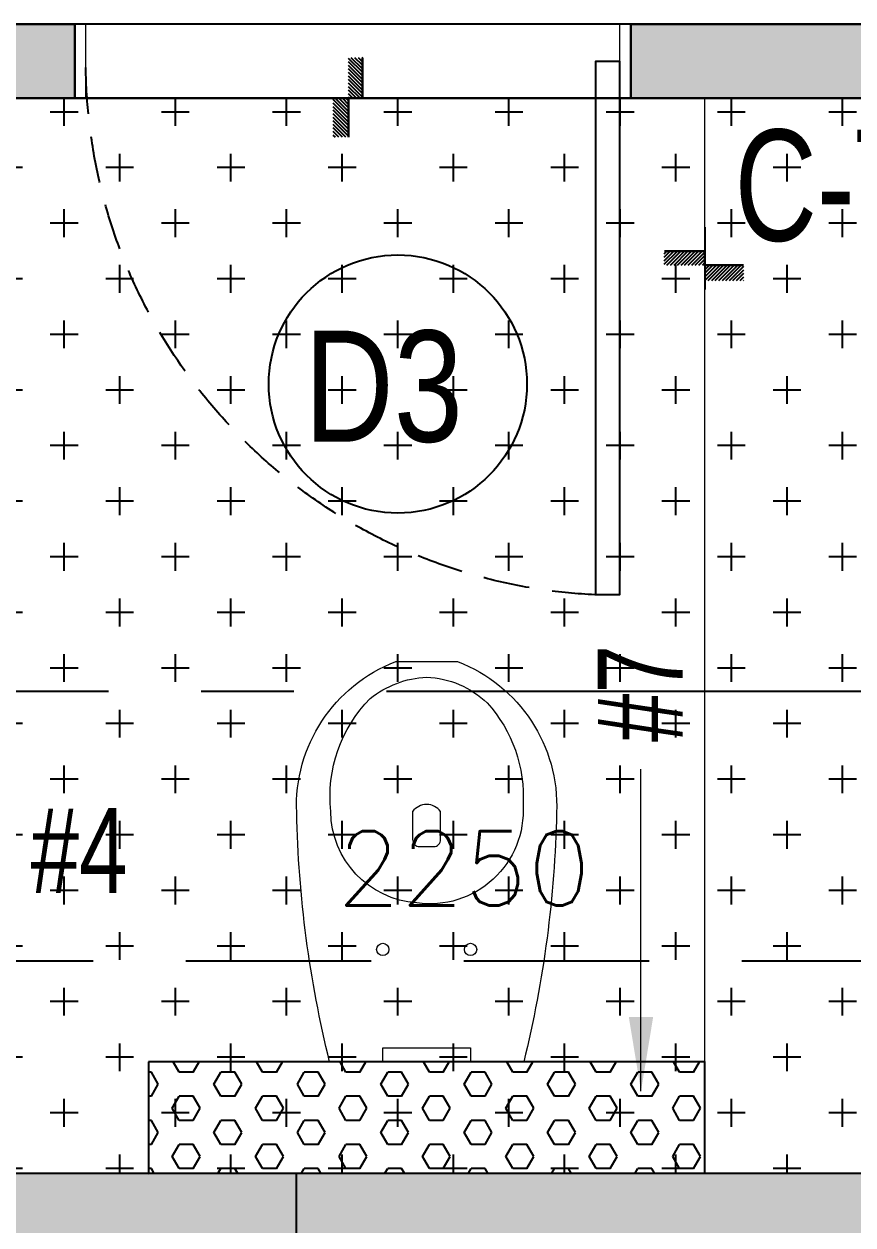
# Model space of a CAD drawing. Header units: millimetres. Extents: x 1124992 to 1258557, y -5767803 to -5695799.
# Drawn here: x 1210384 to 1211503, y -5707920 to -5706300 of the extents above; entities that cross this region are included whole.
import ezdxf
from ezdxf.enums import TextEntityAlignment as Align

# ---------------------------------------------------------------- set-up
doc = ezdxf.new("R2010")
doc.units = ezdxf.units.MM
doc.header["$LTSCALE"] = 1000
doc.header["$MEASUREMENT"] = 0
for name, pattern in [('$1$AUDIT_D_120904163729-0', [0]), ('$36$HIDDEN', [0.375, 0.25, -0.125]), ('2BHK-A - BACK$0$( Hidden )', [0.375, 0.25, -0.125]), ('2BHK-A - BACK$0$AUDIT_D_120904163729-0', [0]), ('AUDIT_D_120904163729-0', [0]), ('T8(T9 IS SIMILAR) - DIMENSION & TEXTING$0$HIDDEN', [0.375, 0.25, -0.125]), ('T8_REFUGE COLUMNS$0$CENTER2', [1.125, 0.75, -0.125, 0.125, -0.125])]:
    doc.linetypes.add(name, pattern=pattern)
doc.layers.get('0').update_dxf_attribs({"linetype": 'AUDIT_D_120904163729-0'})
for name, color, linetype in [('$0$A-HATCH -160', 251, '$1$AUDIT_D_120904163729-0'), ('$21$A-DIMENSIONS', 2, '$36$HIDDEN'), ('2BHK-A - BACK$0$A-HATCH -160', 251, '2BHK-A - BACK$0$AUDIT_D_120904163729-0'), ('2BHK-A - BACK$0$a-tile drop', 3, 'Continuous'), ('2BHK-A - BACK$0$A-TOI SUNK 50MM', 8, 'Continuous'), ('2BHK-A - BACK$0$APT PLANS-typ$0$TILEDROP', 3, 'Continuous'), ('2BHK-A - BACK$0$LEDGE WALL', 5, 'Continuous'), ('T8(T9 IS SIMILAR) - DIMENSION & TEXTING$0$A-DIMENSIONS', 2, 'T8(T9 IS SIMILAR) - DIMENSION & TEXTING$0$HIDDEN'), ('T8(T9 IS SIMILAR) - DIMENSION & TEXTING$1$a-window-no', 125, 'Continuous'), ('T8_REFUGE COLUMNS$0$A-CENTERLINE', 193, 'T8_REFUGE COLUMNS$0$CENTER2'), ('T8_REFUGE COLUMNS$0$A-RCC COLS', 3, 'Continuous'), ('T8_TYPICAL COLUMNS$0$A-RCC COLS', 3, 'Continuous')]:
    doc.layers.add(name, color=color, linetype=linetype)
for name, color, linetype, lineweight in [('2BHK-A - BACK$0$a-TOI-fixtures', 251, 'Continuous', 0), ('2BHK-A - BACK$0$A-WALL- 160', 6, 'Continuous', 30), ('T8(T9 IS SIMILAR) - DIMENSION & TEXTING$0$a-Text', 4, 'Continuous', 0), ('T8(T9 IS SIMILAR) - DIMENSION & TEXTING$0$R0-18-10-2014-T1-1st Podium Floor Plan$0$Text', 2, 'Continuous', 0), ('T8(T9 IS SIMILAR)$0$D&W', 8, 'Continuous', 25)]:
    doc.layers.add(name, color=color, linetype=linetype, lineweight=lineweight)
doc.layers.add('T8_REFUGE COLUMNS$1$COL-HATCH', color=7, linetype='Continuous', lineweight=25, true_color=0xa3a3a3)
doc.layers.add('T8_TYPICAL COLUMNS$1$$0$COL-HATCH', color=7, linetype='Continuous', lineweight=25, true_color=0xa3a3a3)
doc.styles.add('T8(T9 IS SIMILAR) - DIMENSION & TEXTING$0$ARIAL ARROW', font='swisscl.ttf')
doc.styles.add('T8(T9 IS SIMILAR) - DIMENSION & TEXTING$0$Romans 1', font='romans.shx', dxfattribs={"height": 100})
doc.styles.add('T8(T9 IS SIMILAR) - DIMENSION & TEXTING$0$Tahoma', font='tahoma.ttf')
doc.styles.add('T8(T9 IS SIMILAR) - DIMENSION & TEXTING$1$LODHA STANDERD', font='sanss___.ttf')
doc.dimstyles.new('T8(T9 IS SIMILAR) - DIMENSION & TEXTING$0$ALPINE S', dxfattribs={"dimscale": 0, "dimtxt": 100, "dimasz": 75, "dimexe": 0, "dimexo": 0, "dimgap": 75, "dimtad": 1, "dimdec": 0, "dimzin": 0, "dimdsep": 46, "dimtxsty": 'T8(T9 IS SIMILAR) - DIMENSION & TEXTING$0$Romans 1', "dimblk": 'T8(T9 IS SIMILAR) - DIMENSION & TEXTING$0$_ArchTick', "dimcen": 0.09, "dimclrd": 256, "dimclre": 256, "dimclrt": 7, "dimadec": 0, "dimazin": 0, "dimtfac": 1, "dimtdec": 0, "dimtofl": 0, "dimtmove": 1, "dimatfit": 0, "dimldrblk": 'T8(T9 IS SIMILAR) - DIMENSION & TEXTING$0$_Open90', "dimfxl": 1, "dimtolj": 1, "dimtzin": 0, "dimarcsym": 0})
doc.dimstyles.new('T8(T9 IS SIMILAR) - DIMENSION & TEXTING$0$SAMATA STD', dxfattribs={"dimtxt": 100, "dimasz": 50, "dimexe": 50, "dimexo": 50, "dimgap": 10, "dimtad": 0, "dimdec": 0, "dimrnd": 5, "dimzin": 0, "dimdsep": 46, "dimtxsty": 'T8(T9 IS SIMILAR) - DIMENSION & TEXTING$0$Tahoma', "dimblk": 'T8(T9 IS SIMILAR) - DIMENSION & TEXTING$0$_Origin2', "dimcen": -50, "dimdle": 50, "dimclrd": 7, "dimclre": 7, "dimclrt": 7, "dimadec": 0, "dimazin": 0, "dimtfac": 1, "dimtdec": 0, "dimtmove": 1, "dimatfit": 3, "dimfxl": 150, "dimtfill": 1, "dimtolj": 1, "dimtzin": 0, "dimlwd": -1, "dimlwe": -1, "dimarcsym": 0})

# ---------------------------------------------------------------- blocks, each defined once
blk = doc.blocks.new('T8(T9 IS SIMILAR) - DIMENSION & TEXTING$1$WINDOW TAG')
at = {"layer": 'T8(T9 IS SIMILAR) - DIMENSION & TEXTING$1$a-window-no'}
blk.add_circle((0, 0), 174.1, dxfattribs=at)
at = {"layer": 'T8(T9 IS SIMILAR) - DIMENSION & TEXTING$1$a-window-no', "style": 'T8(T9 IS SIMILAR) - DIMENSION & TEXTING$1$LODHA STANDERD'}
blk.add_attdef('WINDOW', text='', height=150, dxfattribs=at).set_placement((11.3, 2.8), align=Align.MIDDLE_CENTER)
blk = doc.blocks.new('T8(T9 IS SIMILAR) - DIMENSION & TEXTING$0$_ArchTick')
at = {"color": 0, "linetype": 'ByBlock', "const_width": 0.15}
blk.add_lwpolyline([(-0.5, -0.5), (0.5, 0.5)], dxfattribs=at)
blk = doc.blocks.new('*D435')
at = {"layer": 'T8(T9 IS SIMILAR) - DIMENSION & TEXTING$0$A-DIMENSIONS', "linetype": 'T8(T9 IS SIMILAR) - DIMENSION & TEXTING$0$HIDDEN', "lineweight": -2, "transparency": 16777216}
for p, q in [((1209852.8, -5707157.6), (1209852.8, -5707563.6)), ((1212102.6, -5707157.6), (1212102.6, -5707563.6))]:
    blk.add_line(p, q, dxfattribs=at)
at = {"layer": 'T8(T9 IS SIMILAR) - DIMENSION & TEXTING$0$A-DIMENSIONS', "lineweight": -2, "transparency": 16777216}
blk.add_line((1209852.8, -5707563.6), (1212102.6, -5707563.6), dxfattribs=at)
at = {"layer": 'T8(T9 IS SIMILAR) - DIMENSION & TEXTING$0$A-DIMENSIONS', "linetype": 'ByBlock', "lineweight": -2, "transparency": 16777216, "xscale": 75, "yscale": 75, "zscale": 75, "rotation": 180}
blk.add_blockref('T8(T9 IS SIMILAR) - DIMENSION & TEXTING$0$_ArchTick', (1209852.8, -5707563.6), dxfattribs=at)
at = {"layer": 'T8(T9 IS SIMILAR) - DIMENSION & TEXTING$0$A-DIMENSIONS', "linetype": 'ByBlock', "lineweight": -2, "transparency": 16777216, "xscale": 75, "yscale": 75, "zscale": 75}
blk.add_blockref('T8(T9 IS SIMILAR) - DIMENSION & TEXTING$0$_ArchTick', (1212102.6, -5707563.6), dxfattribs=at)
at = {"layer": 'T8(T9 IS SIMILAR) - DIMENSION & TEXTING$0$A-DIMENSIONS', "color": 7, "linetype": 'ByBlock', "transparency": 16777216, "insert": (1210977.7, -5707438.6), "char_height": 100, "attachment_point": 5, "style": 'T8(T9 IS SIMILAR) - DIMENSION & TEXTING$0$Romans 1'}
blk.add_mtext('\\A1;2250', dxfattribs=at)
blk = doc.blocks.new('T8(T9 IS SIMILAR) - DIMENSION & TEXTING$0$_Open90')
at = {"color": 0, "linetype": 'ByBlock', "lineweight": -2}
for p, q in [((-0.5, 0.5), (0, 0)), ((0, 0), (-1, 0)), ((0, 0), (-0.5, -0.5))]:
    blk.add_line(p, q, dxfattribs=at)
blk = doc.blocks.new('T8(T9 IS SIMILAR) - DIMENSION & TEXTING$0$_Origin2')
at = {"color": 0, "linetype": 'ByBlock', "lineweight": -2}
blk.add_line((-0.5, 0), (-1, 0), dxfattribs=at)
for radius in [0.5, 0.25]:
    blk.add_circle((0, 0), radius, dxfattribs=at)
blk = doc.blocks.new('T8_REFUGE COLUMNS')
at = {"layer": 'T8_REFUGE COLUMNS$1$COL-HATCH', "linetype": 'ByBlock'}
h = blk.add_hatch(color=256, dxfattribs=at)
h.dxf.hatch_style = 1
h.paths.add_polyline_path([(1212262.1, -5708099.9), (1210752.1, -5708099.9), (1210752.1, -5707849.9), (1212262.1, -5707849.9)])
at = {"layer": 'T8_REFUGE COLUMNS$0$A-CENTERLINE'}
blk.add_line((1217248.2, -5707199.9), (1182156.9, -5707199.9), dxfattribs=at)
at = {"layer": 'T8_REFUGE COLUMNS$0$A-RCC COLS', "linetype": 'ByBlock'}
blk.add_lwpolyline([(1212262.1, -5708099.9), (1210752.1, -5708099.9), (1210752.1, -5707849.9), (1212262.1, -5707849.9)], close=True, dxfattribs=at)
blk = doc.blocks.new('T8_TYPICAL COLUMNS')
at = {"layer": 'T8_TYPICAL COLUMNS$1$$0$COL-HATCH', "linetype": 'ByBlock'}
h = blk.add_hatch(color=256, dxfattribs=at)
h.dxf.hatch_style = 1
h.paths.add_polyline_path([(1200282.2, -5707850.3), (1202692.3, -5707850.3), (1202692.3, -5708100.3), (1200282.2, -5708100.3)])
h.paths.add_polyline_path([(1209852.3, -5708100.3), (1212262.3, -5708100.3), (1212262.3, -5707850.3), (1209852.3, -5707850.3)])
at = {"layer": 'T8_TYPICAL COLUMNS$0$A-RCC COLS', "linetype": 'ByBlock'}
blk.add_lwpolyline([(1209852.3, -5708100.3), (1212262.3, -5708100.3), (1212262.3, -5707850.3), (1209852.3, -5707850.3)], close=True, dxfattribs=at)
blk.add_blockref('T8_REFUGE COLUMNS', (0, 0), dxfattribs=at)
blk = doc.blocks.new('2BHK-A - BACK$0$TILE DROP -x')
at = {"layer": '2BHK-A - BACK$0$APT PLANS-typ$0$TILEDROP'}
h = blk.add_hatch(dxfattribs=at)
h.set_pattern_fill('ACET-2D-ANSI31', color=8, scale=27, angle=90, style=0)
h.set_pattern_definition([(135, (583590.9237, -2384968.1492), (-2.3864853865, -2.3864853865), [])])
h.paths.add_polyline_path([(-58303, -19205.9), (-58303, -19151.2), (-58284.2, -19151.2), (-58284.2, -19205.9)])
edge = h.paths.add_edge_path()
edge.add_line((-58303, -19258.5), (-58323.9, -19258.5))
edge.add_line((-58303, -19205.9), (-58303, -19258.5))
edge.add_line((-58323.7, -19205.9), (-58303, -19205.9))
edge.add_line((-58323.7, -19258.5), (-58323.7, -19205.9))
at = {"layer": '2BHK-A - BACK$0$APT PLANS-typ$0$TILEDROP', "color": 1}
blk.add_line((-58252, -19205.9), (-58336, -19205.9), dxfattribs=at)
at = {"layer": '2BHK-A - BACK$0$APT PLANS-typ$0$TILEDROP', "color": 20, "const_width": 3}
for points in [[(-58284.2, -19205.9), (-58284.2, -19151.2)], [(-58303, -19258.5), (-58303, -19205.9)], [(-58303, -19205.9), (-58284.2, -19205.9)]]:
    blk.add_lwpolyline(points, dxfattribs=at)
blk = doc.blocks.new('2BHK-A - BACK$0$EWC 1-flat-3')
at = {"color": 0, "linetype": 'ByBlock', "ltscale": 1.5}
blk.add_line((130.9, 0), (-130.9, 0), dxfattribs=at)
for points in [[(-130.9, 0, -0.055103), (-175.3, 336.2, -0.321827), (-41.6, 540), (41.6, 540, -0.321827), (175.3, 336.2, -0.055103), (130.9, 0, -27.681239)], [(-13.2, 214.3, -0.391448), (-129.3, 337.7, -0.224585), (-76.1, 489.9, -0.160675), (0, 518.7, -0.183016), (81.6, 484.1, -0.201424), (130, 346.4, -0.474507), (-13.2, 214.3, -2.927417)], [(-9.5, 290.2), (9.5, 290.2, 0.414214), (18.9, 299.7), (18.9, 337.6, 0.5), (-18.9, 337.6), (-18.9, 299.7, 0.414214), (-9.5, 290.2, 0.530498)]]:
    blk.add_lwpolyline(points, format="xyb", dxfattribs=at)
at = {"color": 0, "linetype": 'ByBlock'}
blk.add_lwpolyline([(-59.2, 0), (-59.2, 18.9), (59.2, 18.9), (59.2, 0)], close=True, dxfattribs=at)
at = {"color": 0, "linetype": 'ByBlock', "ltscale": 1.5}
for centre in [(-59.2, 151.6), (59.2, 151.6)]:
    blk.add_circle(centre, 8.31, dxfattribs=at)
blk = doc.blocks.new('2BHK-A - BACK')
at = {"layer": '2BHK-A - BACK$0$A-HATCH -160', "linetype": 'ByBlock'}
h = blk.add_hatch(dxfattribs=at)
h.set_pattern_fill('ZIGZAG', color=256, scale=250)
h.set_pattern_definition([(9e-15, (-0.22, 0.45), (31.25, 31.25), [31.25, -31.25]), (90, (31.03, 0.45), (-31.25, 31.25), [31.25, -31.25])])
h.paths.add_polyline_path([(1196642.1, -5706299.9), (1198342.2, -5706299.9), (1198342.2, -5706399.9), (1196642.1, -5706399.9)])
h.paths.add_polyline_path([(1199382.6, -5705299.9), (1199382.6, -5705199.9), (1201592.2, -5705199.9), (1201592.2, -5705299.9), (1200442.1, -5705299.9), (1200442.1, -5705399.9), (1200342.1, -5705399.9), (1200342.1, -5705299.9)])
h.paths.add_polyline_path([(1200442.1, -5706399.9), (1201341.8, -5706399.9), (1201341.8, -5706299.9), (1200442.1, -5706299.9)])
h.paths.add_polyline_path([(1202091.8, -5706299.9), (1202691.8, -5706299.9), (1202691.8, -5706399.9), (1202091.8, -5706399.9)])
h.paths.add_polyline_path([(1204892.1, -5708749.5), (1204992.1, -5708749.5), (1204992.1, -5707999.9), (1204892.1, -5707999.9)])
h.paths.add_polyline_path([(1204892.1, -5709649.5), (1204992.1, -5709649.5), (1204992.1, -5710549.5), (1204892.1, -5710549.5)])
h.paths.add_polyline_path([(1200142, -5708600.5), (1200257, -5708600.5), (1200257.1, -5708700.5), (1200042, -5708700.5), (1200042, -5708099.9), (1200142, -5708099.9)])
h.paths.add_polyline_path([(1202792.1, -5701189.9), (1203427.1, -5701189.9), (1203427.1, -5701089.9), (1202792.1, -5701089.9)])
h = blk.add_hatch(dxfattribs=at)
h.set_pattern_fill('HEX', color=256, scale=150)
h.paths.add_polyline_path([(1201792.1, -5707850.3), (1201992.1, -5707850.3), (1201992.1, -5707699.6), (1201242.1, -5707699.6), (1201242.1, -5707849.9), (1201792.1, -5707849.9)])
at = {"layer": '2BHK-A - BACK$0$A-TOI SUNK 50MM'}
h = blk.add_hatch(dxfattribs=at)
h.set_pattern_fill('CROSS', color=256, scale=300, style=0)
h.set_pattern_definition([(9e-15, (54492.616, 14881.46), (75, 75), [37.5, -112.5]), (90, (54511.366, 14862.71), (-75, 75), [37.5, -112.5])])
h.paths.add_polyline_path([(1196642.1, -5706399.9), (1199092.2, -5706399.9), (1199092.2, -5707849.9), (1196642.1, -5707849.9)])
h.paths.add_polyline_path([(1202691.8, -5706399.9), (1200442.1, -5706399.9), (1200442.1, -5707850.3), (1202692.3, -5707850.3)])
at = {"elevation": 0.6}
blk.add_lwpolyline([(1201356.8, -5706349.9), (1201356.8, -5707069.9), (1201389, -5707069.9), (1201389, -5706349.9)], close=True, dxfattribs=at)
at = {"color": 0, "linetype": '2BHK-A - BACK$0$( Hidden )', "ltscale": 0.25}
blk.add_arc((1201355.7, -5706349.4, 0.6), 721.1, 272.373, 359.9653, dxfattribs=at)
at = {"layer": '2BHK-A - BACK$0$A-TOI SUNK 50MM'}
for p, q in [((1201341.8, -5706299.9), (1202091.8, -5706299.9)), ((1201341.8, -5706399.9), (1202091.8, -5706399.9))]:
    blk.add_line(p, q, dxfattribs=at)
blk.add_lwpolyline([(1202691.8, -5706399.9), (1200442.1, -5706399.9), (1200442.1, -5707850.3), (1202692.3, -5707850.3)], close=True, dxfattribs=at)
at = {"layer": '2BHK-A - BACK$0$a-TOI-fixtures', "color": 1}
for p, q in [((1201341.8, -5706299.9), (1202091.8, -5706299.9)), ((1201242.1, -5707799.6), (1201242.1, -5706399.9)), ((1201341.8, -5706399.9), (1202091.8, -5706399.9))]:
    blk.add_line(p, q, dxfattribs=at)
at = {"layer": '2BHK-A - BACK$0$a-TOI-fixtures', "color": 1, "elevation": 0.6}
for points in [[(1201341.8, -5706399.9), (1201341.8, -5706299.9), (1201356.8, -5706299.9), (1201356.8, -5706399.9)], [(1202076.8, -5706399.9), (1202076.8, -5706299.9), (1202091.8, -5706299.9), (1202091.8, -5706399.9)]]:
    blk.add_lwpolyline(points, close=True, dxfattribs=at)
at = {"layer": '2BHK-A - BACK$0$A-WALL- 160', "linetype": 'ByBlock'}
for p, q in [((1200282.1, -5706299.9), (1201341.8, -5706299.9)), ((1201341.8, -5706299.9), (1201341.8, -5706399.9)), ((1202091.8, -5706299.9), (1202691.8, -5706299.9)), ((1202091.8, -5706299.9), (1202091.8, -5706399.9)), ((1200442.1, -5706399.9), (1201341.8, -5706399.9)), ((1202091.8, -5706399.9), (1202691.8, -5706399.9))]:
    blk.add_line(p, q, dxfattribs=at)
at = {"layer": '2BHK-A - BACK$0$LEDGE WALL'}
blk.add_lwpolyline([(1201992.1, -5707699.6), (1201992.1, -5707850.3), (1201242.1, -5707849.9), (1201242.1, -5707699.6)], close=True, dxfattribs=at)
at = {"layer": '2BHK-A - BACK$0$a-tile drop'}
for p, xscale, rotation in [((1143419.4, -5687194.3), -1, 0.0003204097976848293), ((1220447.6, -5648321.8), -0.9999999999999998, 270.0003204097974)]:
    blk.add_blockref('2BHK-A - BACK$0$TILE DROP -x', p, dxfattribs=dict(at, xscale=xscale, rotation=rotation))
at = {"layer": '2BHK-A - BACK$0$a-TOI-fixtures', "extrusion": (0, 0, -1), "zscale": -1}
blk.add_blockref('2BHK-A - BACK$0$EWC 1-flat-3', (-1201617.1, -5707699.6), dxfattribs=at)
blk = doc.blocks.new('T8(T9 IS SIMILAR)')
at = {"layer": 'T8(T9 IS SIMILAR)$0$D&W', "linetype": 'ByBlock'}
blk.add_blockref('T8_TYPICAL COLUMNS', (0, 0), dxfattribs=at)
at = {"layer": 'T8(T9 IS SIMILAR)$0$D&W', "linetype": 'ByBlock', "xscale": -1}
blk.add_blockref('2BHK-A - BACK', (2412544.6, 0), dxfattribs=at)
blk = doc.blocks.new('T8(T9 IS SIMILAR) - DIMENSION & TEXTING')
at = {"layer": 'T8(T9 IS SIMILAR) - DIMENSION & TEXTING$1$a-window-no'}
ref = blk.add_blockref('T8(T9 IS SIMILAR) - DIMENSION & TEXTING$1$WINDOW TAG', (1210888.7, -5706785.4), dxfattribs=dict(at, rotation=180))
ref.add_attrib('WINDOW', 'D3', dxfattribs={"height": 150, "style": 'T8(T9 IS SIMILAR) - DIMENSION & TEXTING$1$LODHA STANDERD', "width": 0.8}).set_placement((1210869.3, -5706788.2), align=Align.MIDDLE_CENTER)
at = {"layer": 'T8(T9 IS SIMILAR) - DIMENSION & TEXTING$0$a-Text', "style": 'T8(T9 IS SIMILAR) - DIMENSION & TEXTING$0$ARIAL ARROW'}
blk.add_text('C-TOILET', height=150, dxfattribs=at).set_placement((1211342.9, -5706592.2, 0.7))
at = {"layer": 'T8(T9 IS SIMILAR) - DIMENSION & TEXTING$0$R0-18-10-2014-T1-1st Podium Floor Plan$0$Text', "linetype": 'ByBlock', "style": 'T8(T9 IS SIMILAR) - DIMENSION & TEXTING$0$ARIAL ARROW'}
blk.add_text('#7', height=114.75, rotation=90, dxfattribs=at).set_placement((1211272.8, -5707268.2, 0))
blk.add_text('#4', height=114.75, dxfattribs=at).set_placement((1210393.2, -5707472.1, 0))
at = {"layer": 'T8(T9 IS SIMILAR) - DIMENSION & TEXTING$0$A-DIMENSIONS', "linetype": 'ByBlock'}
dim = blk.add_linear_dim(base=(1212102.6, -5707563.6), p1=(1209852.8, -5707157.6), p2=(1212102.6, -5707157.6), dimstyle='T8(T9 IS SIMILAR) - DIMENSION & TEXTING$0$ALPINE S', override={"dimscale": 1, "dimfxl": 5, "dimarcsym": 1}, dxfattribs=at)
dim.commit()
dim.dimension.update_dxf_attribs({"geometry": '*D435', "text_midpoint": (1210977.7, -5707438.6)})
at = {"layer": 'T8(T9 IS SIMILAR) - DIMENSION & TEXTING$0$R0-18-10-2014-T1-1st Podium Floor Plan$0$Text'}
blk.add_leader([(1211216.6, -5707739.1), (1211216.6, -5707413.6), (1211216.6, -5707305.1)], dimstyle='T8(T9 IS SIMILAR) - DIMENSION & TEXTING$0$SAMATA STD', override={"dimscale": 1, "dimasz": 100, "dimclrd": 2, "dimfxlon": 1, "dimarcsym": 1}, dxfattribs=at)

msp = doc.modelspace()

# ---------------------------------------------------------------- block references
at = {"layer": '$21$A-DIMENSIONS', "linetype": 'ByBlock'}
msp.add_blockref('T8(T9 IS SIMILAR)', (0, 0), dxfattribs=at)

# ---------------------------------------------------------------- next in the draw order: block references
at = {"layer": '$0$A-HATCH -160', "linetype": 'ByBlock'}
msp.add_blockref('T8(T9 IS SIMILAR) - DIMENSION & TEXTING', (0, 0), dxfattribs=at)

doc.saveas('drawing.dxf')
